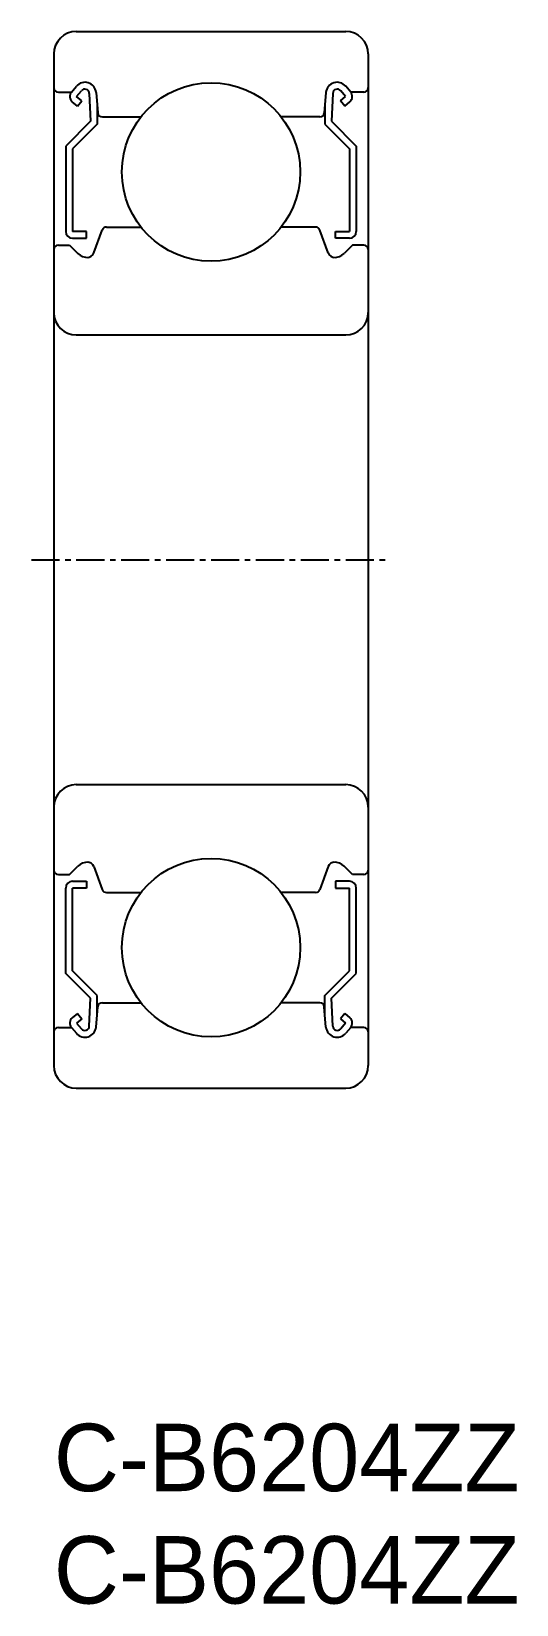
# Model space of a CAD drawing. Extents: x -1 to 20.6, y -8 to 61.9.
import ezdxf

# ---------------------------------------------------------------- set-up
doc = ezdxf.new("R2010")
doc.units = 0
doc.linetypes.add('CENTER', pattern=[2, 1.25, -0.25, 0.25, -0.25])
doc.layers.get('0').update_dxf_attribs({"linetype": 'CONTINUOUS'})
doc.layers.add('CENTER', color=1, linetype='CENTER')

msp = doc.modelspace()

# ---------------------------------------------------------------- linework, layer by layer
at = {"color": 7, "linetype": 'CONTINUOUS'}
for p, q in [((1, 61.927), (13, 61.927)), ((0, 60.927), (0, 15.927)), ((14, 60.927), (14, 15.927)), ((0.78, 59.226), (1.001, 59.489)), ((13.22, 59.226), (12.999, 59.489)), ((0.2, 59.227), (0.78, 59.227)), ((1.046, 58.611), (0.816, 58.803)), ((1.01, 59.034), (1.226, 59.291)), ((1.239, 58.841), (1.01, 59.034)), ((1.046, 58.611), (1.239, 58.841)), ((1.579, 59.17), (1.63, 57.931)), ((1.881, 59.21), (1.96, 58.309)), ((12.119, 59.21), (12.04, 58.309)), ((12.421, 59.17), (12.37, 57.931)), ((12.761, 58.841), (12.99, 59.034)), ((12.954, 58.611), (12.761, 58.841)), ((12.99, 59.034), (12.774, 59.291)), ((12.954, 58.611), (13.184, 58.803)), ((13.8, 59.227), (13.22, 59.227)), ((1.93, 58.654), (1.93, 57.807)), ((2.159, 58.127), (3.878, 58.127)), ((11.841, 58.127), (10.122, 58.127)), ((12.07, 58.654), (12.07, 57.807)), ((1.63, 57.931), (0.53, 56.831)), ((1.93, 57.807), (0.83, 56.707)), ((12.07, 57.807), (13.17, 56.707)), ((12.37, 57.931), (13.47, 56.831)), ((0.53, 56.831), (0.53, 53.027)), ((0.83, 56.707), (0.83, 53.027)), ((13.17, 56.707), (13.17, 53.027)), ((13.47, 56.831), (13.47, 53.027)), ((2.341, 53.227), (3.878, 53.227)), ((11.659, 53.227), (10.122, 53.227)), ((1.45, 53.027), (0.83, 53.027)), ((0.83, 52.727), (1.45, 52.727)), ((1.45, 52.727), (1.45, 53.027)), ((1.782, 52.074), (2.153, 53.095)), ((12.218, 52.074), (11.847, 53.095)), ((12.55, 53.027), (13.17, 53.027)), ((12.55, 52.727), (12.55, 53.027)), ((13.17, 52.727), (12.55, 52.727)), ((0.2, 52.427), (0.7, 52.427)), ((0.7, 52.427), (1.074, 52.053)), ((13.3, 52.427), (12.926, 52.053)), ((13.8, 52.427), (13.3, 52.427)), ((1, 48.427), (13, 48.427)), ((1, 28.427), (13, 28.427)), ((0.7, 24.427), (1.074, 24.801)), ((1.782, 24.78), (2.153, 23.758)), ((12.218, 24.78), (11.847, 23.758)), ((13.3, 24.427), (12.926, 24.801)), ((0.2, 24.427), (0.7, 24.427)), ((0.53, 20.023), (0.53, 23.827)), ((0.83, 24.127), (1.45, 24.127)), ((0.83, 20.147), (0.83, 23.827)), ((1.45, 23.827), (0.83, 23.827)), ((1.45, 24.127), (1.45, 23.827)), ((12.55, 24.127), (12.55, 23.827)), ((13.17, 24.127), (12.55, 24.127)), ((12.55, 23.827), (13.17, 23.827)), ((13.17, 20.147), (13.17, 23.827)), ((13.8, 24.427), (13.3, 24.427)), ((13.47, 20.023), (13.47, 23.827)), ((2.341, 23.627), (3.878, 23.627)), ((11.659, 23.627), (10.122, 23.627)), ((1.63, 18.923), (0.53, 20.023)), ((1.93, 19.047), (0.83, 20.147)), ((12.07, 19.047), (13.17, 20.147)), ((12.37, 18.923), (13.47, 20.023)), ((1.579, 17.683), (1.63, 18.923)), ((1.93, 18.2), (1.93, 19.047)), ((12.07, 18.2), (12.07, 19.047)), ((12.421, 17.683), (12.37, 18.923)), ((1.046, 18.243), (0.816, 18.05)), ((1.046, 18.243), (1.239, 18.013)), ((1.881, 17.643), (1.96, 18.544)), ((2.159, 18.727), (3.878, 18.727)), ((11.841, 18.727), (10.122, 18.727)), ((12.119, 17.643), (12.04, 18.544)), ((12.954, 18.243), (12.761, 18.013)), ((12.954, 18.243), (13.184, 18.05)), ((0.2, 17.627), (0.78, 17.627)), ((0.78, 17.627), (1.001, 17.365)), ((1.239, 18.013), (1.01, 17.82)), ((1.01, 17.82), (1.226, 17.563)), ((12.761, 18.013), (12.99, 17.82)), ((12.99, 17.82), (12.774, 17.563)), ((13.22, 17.627), (12.999, 17.365)), ((13.8, 17.627), (13.22, 17.627)), ((1, 14.927), (13, 14.927)), ((4.3, 14.927), (4.3, 14.927)), ((7, 14.927), (7, 14.927))]:
    msp.add_line(p, q, dxfattribs=at)
for centre in [(7, 55.677), (7, 21.177)]:
    msp.add_circle(centre, 3.969, dxfattribs=at)
for centre, radius, start, end in [((1, 60.927), 1, 90, 180), ((13, 60.927), 1, 0, 90), ((1.383, 59.167), 0.5, 4.98705, 139.90979), ((12.617, 59.167), 0.5, 40.09021, 175.01295), ((0.2, 59.427), 0.2, 180, 270), ((1.009, 59.033), 0.3, 139.90979, 229.99628), ((1.379, 59.162), 0.2, 2.37537, 139.99223), ((12.621, 59.162), 0.2, 40.00777, 177.62463), ((12.991, 59.033), 0.3, 310.00372, 40.09021), ((13.8, 59.427), 0.2, 270, 0), ((2.159, 58.327), 0.2, 184.98705, 270), ((11.841, 58.327), 0.2, 270, 355.01295), ((2.341, 53.027), 0.2, 90, 160.02987), ((11.659, 53.027), 0.2, 19.97013, 90), ((0.83, 53.027), 0.3, 180, 270), ((13.17, 53.027), 0.3, 270, 0), ((0.2, 52.227), 0.2, 90, 180), ((1.498, 52.477), 0.6, 225, 272.80484), ((1.5, 52.177), 0.3, 265.5374, 340.02987), ((12.5, 52.177), 0.3, 199.97013, 274.4626), ((12.502, 52.477), 0.6, 267.19516, 315), ((13.8, 52.227), 0.2, 0, 90), ((1, 49.427), 1, 180, 270), ((13, 49.427), 1, 270, 0), ((1, 27.427), 1, 90, 180), ((13, 27.427), 1, 0, 90), ((0.2, 24.627), 0.2, 180, 270), ((1.498, 24.377), 0.6, 87.19516, 135), ((1.5, 24.677), 0.3, 19.97013, 94.4626), ((12.5, 24.677), 0.3, 85.5374, 160.02987), ((12.502, 24.377), 0.6, 45, 92.80484), ((13.8, 24.627), 0.2, 270, 0), ((0.83, 23.827), 0.3, 90, 180), ((13.17, 23.827), 0.3, 0, 90), ((2.341, 23.827), 0.2, 199.97013, 270), ((11.659, 23.827), 0.2, 270, 340.02987), ((2.159, 18.527), 0.2, 90, 175.01295), ((11.841, 18.527), 0.2, 4.98705, 90), ((0.2, 17.427), 0.2, 90, 180), ((1.009, 17.82), 0.3, 130.00372, 220.09021), ((1.383, 17.687), 0.5, 220.09021, 355.01295), ((1.379, 17.692), 0.2, 220.00777, 357.62463), ((12.617, 17.687), 0.5, 184.98705, 319.90979), ((12.621, 17.692), 0.2, 182.37537, 319.99223), ((12.991, 17.82), 0.3, 319.90979, 49.99628), ((13.8, 17.427), 0.2, 0, 90), ((1, 15.927), 1, 180, 270), ((13, 15.927), 1, 270, 0)]:
    msp.add_arc(centre, radius, start, end, dxfattribs=at)
at = {"layer": 'CENTER', "color": 1, "linetype": 'CENTER'}
msp.add_line((-1, 38.427), (15, 38.427), dxfattribs=at)

# ---------------------------------------------------------------- texts
at = {"color": 7, "linetype": 'CONTINUOUS'}
for p in [(0, -3), (0, -8)]:
    msp.add_text('C-B6204ZZ', height=3, dxfattribs=at).set_placement(p)

doc.saveas('drawing.dxf')
